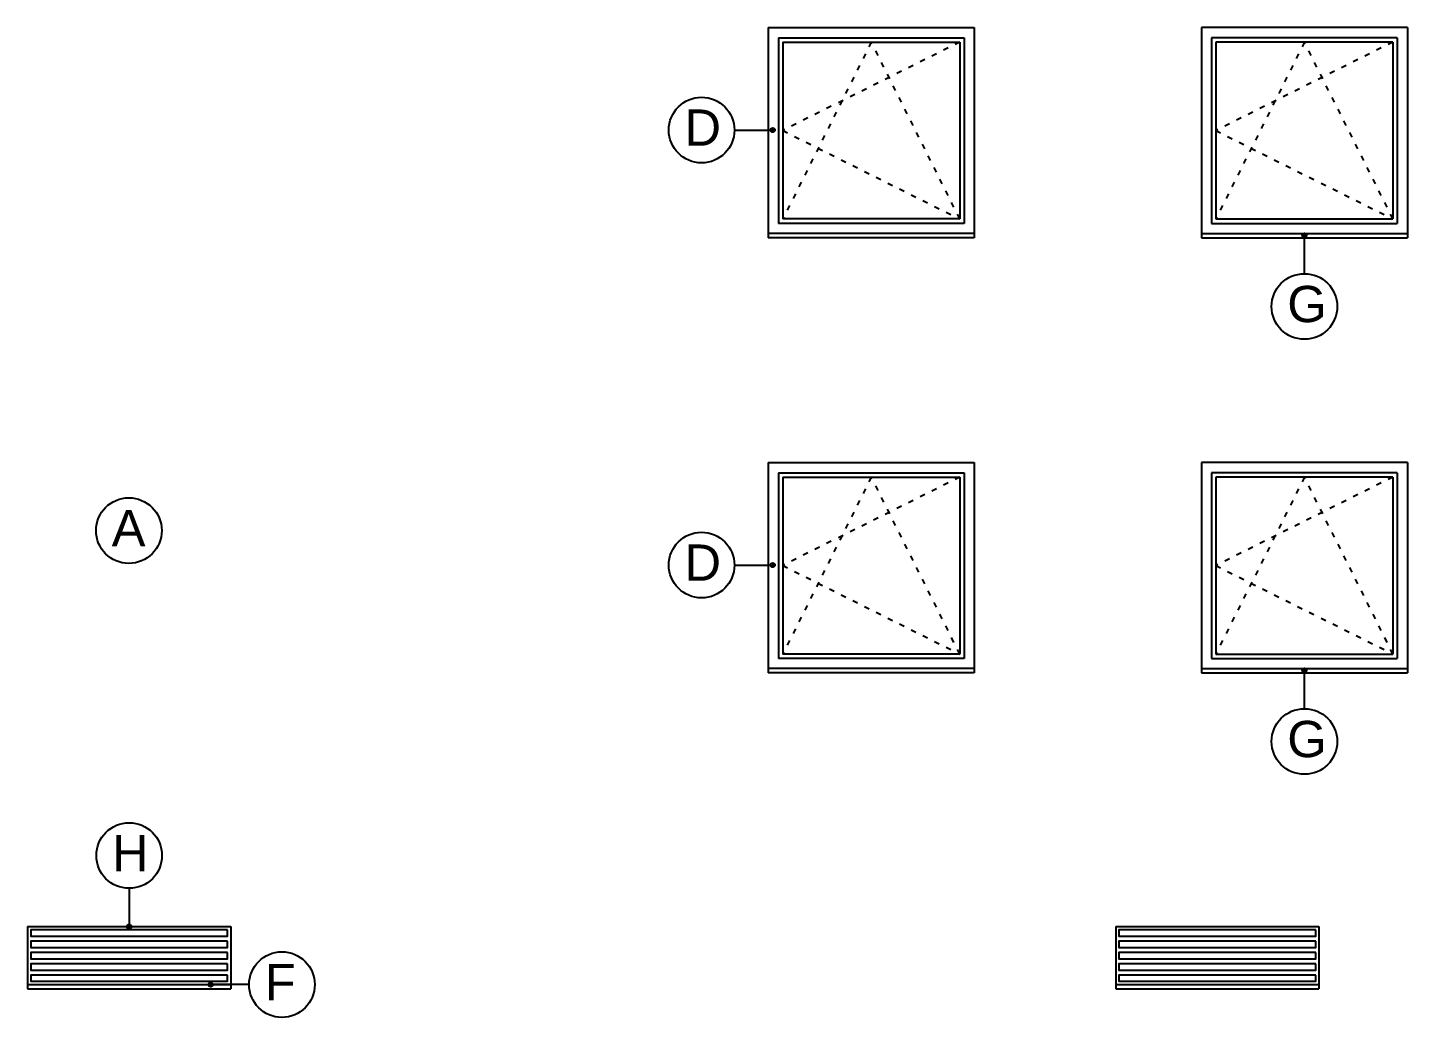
# Model space of a CAD drawing. Extents: x 3792242 to 5145247, y -1546315 to -1031918.
# Drawn here: x 4161954 to 4171464, y -1530090 to -1523264 of the extents above; entities that cross this region are included whole.
import ezdxf

# ---------------------------------------------------------------- set-up
doc = ezdxf.new("R2010")
doc.units = 0
doc.header["$MEASUREMENT"] = 0
doc.linetypes.add('ACAD_ISO03W100', pattern=[30, 12, -18])
doc.layers.add('OKNÁ', color=143, linetype='CONTINUOUS')
doc.layers.add('TENKÁ', color=7, linetype='CONTINUOUS')
doc.styles.add('ARIAL', font='arial.ttf')

msp = doc.modelspace()

# ---------------------------------------------------------------- hatches: boundary and pattern name
at = {"layer": 'TENKÁ', "ltscale": 0.25}
h = msp.add_hatch(color=256, dxfattribs=at)
h.dxf.hatch_style = 1
h.paths.add_polyline_path([(4167090.045, -1523985.5, 1), (4167090.045, -1523955.5, 1)])
h = msp.add_hatch(color=256, dxfattribs=at)
h.dxf.hatch_style = 1
h.paths.add_polyline_path([(4170769.314, -1524697.018, 1), (4170739.314, -1524697.018, 1)])
h = msp.add_hatch(color=256, dxfattribs=at)
h.dxf.hatch_style = 1
h.paths.add_polyline_path([(4167090.045, -1526985.5, 1), (4167090.045, -1526955.5, 1)])
h = msp.add_hatch(color=256, dxfattribs=at)
h.dxf.hatch_style = 1
h.paths.add_polyline_path([(4170769.314, -1527697.018, 1), (4170739.314, -1527697.018, 1)])
h = msp.add_hatch(color=256, dxfattribs=at)
h.dxf.hatch_style = 1
h.paths.add_polyline_path([(4162639.314, -1529463.77, 1), (4162669.314, -1529463.77, 1)])
h = msp.add_hatch(color=256, dxfattribs=at)
h.dxf.hatch_style = 1
h.paths.add_polyline_path([(4163216.912, -1529878.77, -1), (4163216.912, -1529848.77, -1)])

# ---------------------------------------------------------------- linework, layer by layer
at = {"layer": 'OKNÁ'}
for p, q in [((4167159.314, -1523363.77), (4168379.314, -1523363.77)), ((4167159.314, -1523363.77), (4167159.314, -1524583.77)), ((4168379.314, -1523363.77), (4168379.314, -1524583.77)), ((4171364.314, -1523363.77), (4170144.314, -1523363.77)), ((4170144.314, -1523363.77), (4170144.314, -1524583.77)), ((4171364.314, -1523363.77), (4171364.314, -1524583.77)), ((4168379.314, -1524583.77), (4167159.314, -1524583.77)), ((4170144.314, -1524583.77), (4171364.314, -1524583.77)), ((4167159.314, -1526363.77), (4168379.314, -1526363.77)), ((4167159.314, -1526363.77), (4167159.314, -1527583.77)), ((4168379.314, -1526363.77), (4168379.314, -1527583.77)), ((4171364.314, -1526363.77), (4170144.314, -1526363.77)), ((4170144.314, -1526363.77), (4170144.314, -1527583.77)), ((4171364.314, -1526363.77), (4171364.314, -1527583.77)), ((4168379.314, -1527583.77), (4167159.314, -1527583.77)), ((4170144.314, -1527583.77), (4171364.314, -1527583.77))]:
    msp.add_line(p, q, dxfattribs=at)
at = {"layer": 'OKNÁ', "linetype": 'ACAD_ISO03W100', "ltscale": 3}
for p, q in [((4168379.314, -1523363.77), (4167159.314, -1523973.77)), ((4167769.314, -1523363.77), (4167159.314, -1524583.77)), ((4168379.314, -1524583.77), (4167769.314, -1523363.77)), ((4171364.314, -1523363.77), (4170144.314, -1523973.77)), ((4170754.314, -1523363.77), (4170144.314, -1524583.77)), ((4171364.314, -1524583.77), (4170754.314, -1523363.77)), ((4167159.314, -1523973.77), (4168379.314, -1524583.77)), ((4170144.314, -1523973.77), (4171364.314, -1524583.77)), ((4168379.314, -1526363.77), (4167159.314, -1526973.77)), ((4167769.314, -1526363.77), (4167159.314, -1527583.77)), ((4168379.314, -1527583.77), (4167769.314, -1526363.77)), ((4171364.314, -1526363.77), (4170144.314, -1526973.77)), ((4170754.314, -1526363.77), (4170144.314, -1527583.77)), ((4171364.314, -1527583.77), (4170754.314, -1526363.77)), ((4167159.314, -1526973.77), (4168379.314, -1527583.77)), ((4170144.314, -1526973.77), (4171364.314, -1527583.77))]:
    msp.add_line(p, q, dxfattribs=at)
at = {"layer": 'TENKÁ'}
for p, q in [((4167059.314, -1523263.77), (4168479.314, -1523263.77)), ((4167059.314, -1523263.77), (4167059.314, -1524713.77)), ((4168479.314, -1523263.77), (4168479.314, -1524713.77)), ((4170044.314, -1523263.77), (4170044.314, -1524713.77)), ((4171464.314, -1523263.77), (4170044.314, -1523263.77)), ((4171464.314, -1523263.77), (4171464.314, -1524713.77)), ((4167129.314, -1523333.77), (4168409.314, -1523333.77)), ((4167129.314, -1523333.77), (4167129.314, -1524613.77)), ((4168409.314, -1523333.77), (4168409.314, -1524613.77)), ((4171394.314, -1523333.77), (4170114.314, -1523333.77)), ((4170114.314, -1523333.77), (4170114.314, -1524613.77)), ((4171394.314, -1523333.77), (4171394.314, -1524613.77)), ((4168409.314, -1524613.77), (4167129.314, -1524613.77)), ((4170114.314, -1524613.77), (4171394.314, -1524613.77)), ((4168479.314, -1524683.77), (4167059.314, -1524683.77)), ((4168479.314, -1524713.77), (4167059.314, -1524713.77)), ((4170044.314, -1524683.77), (4171464.314, -1524683.77)), ((4170044.314, -1524713.77), (4171464.314, -1524713.77)), ((4167059.314, -1526263.77), (4168479.314, -1526263.77)), ((4167059.314, -1526263.77), (4167059.314, -1527713.77)), ((4167129.314, -1526333.77), (4168409.314, -1526333.77)), ((4167129.314, -1526333.77), (4167129.314, -1527613.77)), ((4168409.314, -1526333.77), (4168409.314, -1527613.77)), ((4168479.314, -1526263.77), (4168479.314, -1527713.77)), ((4170044.314, -1526263.77), (4170044.314, -1527713.77)), ((4171464.314, -1526263.77), (4170044.314, -1526263.77)), ((4171394.314, -1526333.77), (4170114.314, -1526333.77)), ((4170114.314, -1526333.77), (4170114.314, -1527613.77)), ((4171394.314, -1526333.77), (4171394.314, -1527613.77)), ((4171464.314, -1526263.77), (4171464.314, -1527713.77)), ((4168479.314, -1527683.77), (4167059.314, -1527683.77)), ((4168409.314, -1527613.77), (4167129.314, -1527613.77)), ((4170044.314, -1527683.77), (4171464.314, -1527683.77)), ((4170114.314, -1527613.77), (4171394.314, -1527613.77)), ((4168479.314, -1527713.77), (4167059.314, -1527713.77)), ((4170044.314, -1527713.77), (4171464.314, -1527713.77))]:
    msp.add_line(p, q, dxfattribs=at)
at = {"layer": 'TENKÁ', "ltscale": 0.25}
for p, q in [((4166825.986, -1523970.5), (4167090.045, -1523970.5)), ((4170754.314, -1524961.078), (4170754.314, -1524697.018)), ((4166825.986, -1526970.5), (4167090.045, -1526970.5)), ((4170754.314, -1527961.078), (4170754.314, -1527697.018)), ((4162654.314, -1529199.711), (4162654.314, -1529463.77)), ((4163480.971, -1529863.77), (4163216.912, -1529863.77))]:
    msp.add_line(p, q, dxfattribs=at)
at = {"layer": 'TENKÁ', "color": 8}
for p, q in [((4161954.314, -1529463.77), (4161954.314, -1529893.77)), ((4161954.314, -1529463.77), (4163354.314, -1529463.77)), ((4163354.314, -1529463.77), (4163354.314, -1529893.77)), ((4169454.314, -1529463.77), (4169454.314, -1529893.77)), ((4169454.314, -1529463.77), (4170854.314, -1529463.77)), ((4170854.314, -1529463.77), (4170854.314, -1529893.77)), ((4161954.314, -1529863.77), (4163354.314, -1529863.77)), ((4169454.314, -1529863.77), (4170854.314, -1529863.77)), ((4161954.314, -1529893.77), (4163354.314, -1529893.77)), ((4169454.314, -1529893.77), (4170854.314, -1529893.77))]:
    msp.add_line(p, q, dxfattribs=at)
for points in [[(4163332.314, -1529486.52), (4161976.314, -1529486.52), (4161976.314, -1529529.02), (4163332.314, -1529529.02)], [(4170832.314, -1529486.52), (4169476.314, -1529486.52), (4169476.314, -1529529.02), (4170832.314, -1529529.02)], [(4163332.314, -1529564.52), (4161976.314, -1529564.52), (4161976.314, -1529607.02), (4163332.314, -1529607.02)], [(4170832.314, -1529564.52), (4169476.314, -1529564.52), (4169476.314, -1529607.02), (4170832.314, -1529607.02)], [(4163332.314, -1529642.52), (4161976.314, -1529642.52), (4161976.314, -1529685.02), (4163332.314, -1529685.02)], [(4170832.314, -1529642.52), (4169476.314, -1529642.52), (4169476.314, -1529685.02), (4170832.314, -1529685.02)], [(4163332.314, -1529720.52), (4161976.314, -1529720.52), (4161976.314, -1529763.02), (4163332.314, -1529763.02)], [(4170832.314, -1529720.52), (4169476.314, -1529720.52), (4169476.314, -1529763.02), (4170832.314, -1529763.02)], [(4163332.314, -1529798.52), (4161976.314, -1529798.52), (4161976.314, -1529841.02), (4163332.314, -1529841.02)], [(4170832.314, -1529798.52), (4169476.314, -1529798.52), (4169476.314, -1529841.02), (4170832.314, -1529841.02)]]:
    msp.add_lwpolyline(points, close=True, dxfattribs=at)
at = {"layer": 'TENKÁ', "ltscale": 0.25}
for centre, radius in [((4166599.814, -1523970.5), 226.172), ((4167090.045, -1523970.5), 15), ((4170754.314, -1524697.018), 15), ((4170754.314, -1525187.249), 226.172), ((4162652.244, -1526732.682), 226.172), ((4166599.814, -1526970.5), 226.172), ((4167090.045, -1526970.5), 15), ((4170754.314, -1527697.018), 15), ((4170754.314, -1528187.249), 226.172), ((4162654.314, -1528973.539), 226.172), ((4162654.314, -1529463.77), 15), ((4163707.143, -1529863.77), 226.172), ((4163216.912, -1529863.77), 15)]:
    msp.add_circle(centre, radius, dxfattribs=at)

# ---------------------------------------------------------------- texts
at = {"layer": 'TENKÁ', "lineweight": 40, "ltscale": 0.25, "style": 'ARIAL'}
for s, p in [('D', (4166481.628, -1524078.391)), ('G', (4170636.128, -1525295.14)), ('A', (4162534.057, -1526840.573)), ('D', (4166481.628, -1527078.391)), ('G', (4170636.128, -1528295.14)), ('H', (4162536.128, -1529081.43)), ('F', (4163588.956, -1529971.661))]:
    msp.add_text(s, height=250, dxfattribs=at).set_placement(p)

doc.saveas('drawing.dxf')
